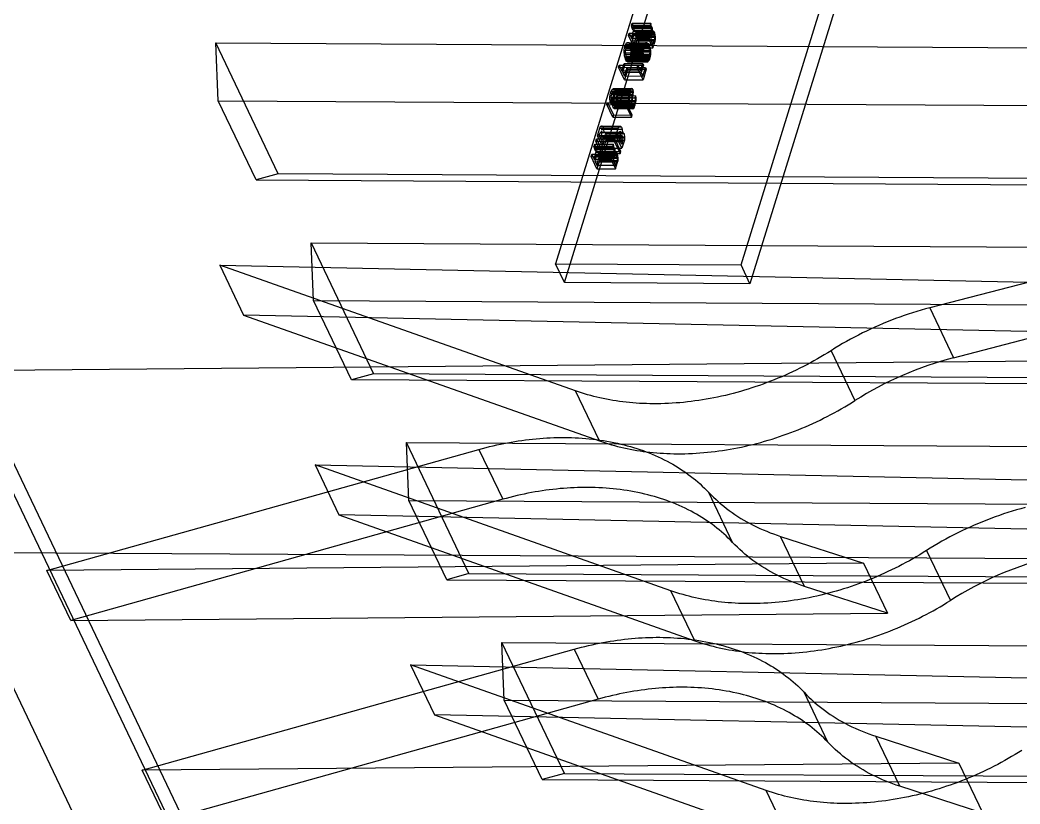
# Model space of a CAD drawing. Header units: millimetres. Extents: x 753 to 1632, y 352 to 973.
# Drawn here: x 1221.083 to 1223.573, y 779.841 to 781.792 of the extents above; entities that cross this region are included whole.
import ezdxf

# ---------------------------------------------------------------- set-up
doc = ezdxf.new("R2010")
doc.units = ezdxf.units.MM
doc.header["$LTSCALE"] = 30.734
doc.layers.get('0').update_dxf_attribs({"linetype": 'CONTINUOUS'})

msp = doc.modelspace()

# ---------------------------------------------------------------- linework, layer by layer
at = {"color": 6, "linetype": 'Continuous'}
for p, q in [((1219.78136, 783.38079), (1224.94723, 772.56519)), ((1219.71775, 782.95404), (1224.80072, 772.31199)), ((1222.92704, 782.83683), (1222.41669, 781.18533)), ((1222.87855, 781.18258), (1223.3889, 782.83408)), ((1222.43895, 781.13871), (1222.94931, 782.79021)), ((1223.41117, 782.78746), (1222.90081, 781.13596)), ((1225.15082, 772.06366), (1220.40275, 782.00453)), ((1222.60544, 781.77792), (1222.60741, 781.78428)), ((1222.60544, 781.77792), (1222.65163, 781.77764)), ((1222.60644, 781.77422), (1222.60544, 781.77792)), ((1222.60644, 781.77422), (1222.65689, 781.77389)), ((1222.60777, 781.77062), (1222.60644, 781.77422)), ((1222.60741, 781.78428), (1222.6536, 781.78401)), ((1222.60741, 781.78428), (1222.60844, 781.7797)), ((1222.60844, 781.7797), (1222.65463, 781.77943)), ((1222.60844, 781.7797), (1222.60959, 781.7765)), ((1222.60959, 781.7765), (1222.65578, 781.77622)), ((1222.60959, 781.7765), (1222.6107, 781.77416)), ((1222.6107, 781.77416), (1222.61185, 781.77096)), ((1222.61185, 781.77096), (1222.61261, 781.76452)), ((1222.6536, 781.78401), (1222.65163, 781.77764)), ((1222.65163, 781.77764), (1222.65263, 781.77394)), ((1222.65263, 781.77394), (1222.65396, 781.77035)), ((1222.65463, 781.77943), (1222.6536, 781.78401)), ((1222.65578, 781.77622), (1222.65463, 781.77943)), ((1222.65689, 781.77389), (1222.65578, 781.77622)), ((1222.65804, 781.77068), (1222.65689, 781.77389)), ((1222.59803, 781.75393), (1222.5997, 781.75931)), ((1222.59803, 781.75393), (1222.65685, 781.753)), ((1222.61288, 781.72285), (1222.59803, 781.75393)), ((1222.5997, 781.75931), (1222.66394, 781.75913)), ((1222.5997, 781.75931), (1222.60563, 781.74688)), ((1222.60563, 781.74688), (1222.60851, 781.75618)), ((1222.60563, 781.74688), (1222.65182, 781.74661)), ((1222.61067, 781.75328), (1222.60749, 781.743)), ((1222.60777, 781.77062), (1222.65804, 781.77068)), ((1222.60998, 781.766), (1222.60777, 781.77062)), ((1222.60851, 781.75618), (1222.61005, 781.7633)), ((1222.60851, 781.75618), (1222.66509, 781.75592)), ((1222.60956, 781.76425), (1222.66138, 781.76369)), ((1222.60998, 781.766), (1222.65617, 781.76572)), ((1222.61301, 781.75873), (1222.61067, 781.75328)), ((1222.61261, 781.76452), (1222.61519, 781.76396)), ((1222.61347, 781.75767), (1222.65965, 781.7574)), ((1222.61678, 781.75043), (1222.61348, 781.75734)), ((1222.61519, 781.76396), (1222.61664, 781.76173)), ((1222.61586, 781.7424), (1222.61741, 781.74952)), ((1222.61664, 781.76173), (1222.66283, 781.76146)), ((1222.61664, 781.76173), (1222.61775, 781.7594)), ((1222.61691, 781.75047), (1222.6631, 781.75019)), ((1222.61734, 781.75221), (1222.66352, 781.75194)), ((1222.61775, 781.7594), (1222.6189, 781.75619)), ((1222.6189, 781.75619), (1222.61966, 781.74976)), ((1222.61966, 781.74976), (1222.6192, 781.74429)), ((1222.61966, 781.74976), (1222.66585, 781.74948)), ((1222.64588, 781.75904), (1222.64422, 781.75365)), ((1222.64422, 781.75365), (1222.65906, 781.72257)), ((1222.65182, 781.74661), (1222.64588, 781.75904)), ((1222.65469, 781.75591), (1222.65182, 781.74661)), ((1222.65367, 781.74272), (1222.65685, 781.753)), ((1222.65396, 781.77035), (1222.65617, 781.76572)), ((1222.65624, 781.76303), (1222.65469, 781.75591)), ((1222.65685, 781.753), (1222.65919, 781.75846)), ((1222.6588, 781.76425), (1222.65804, 781.77068)), ((1222.66138, 781.76369), (1222.6588, 781.76425)), ((1222.65967, 781.75707), (1222.66297, 781.75015)), ((1222.66283, 781.76146), (1222.66138, 781.76369)), ((1222.66359, 781.74924), (1222.66205, 781.74212)), ((1222.66394, 781.75913), (1222.66283, 781.76146)), ((1222.66509, 781.75592), (1222.66394, 781.75913)), ((1222.66585, 781.74948), (1222.66509, 781.75592)), ((1222.66538, 781.74401), (1222.66585, 781.74948)), ((1221.57047, 781.73509), (1227.92826, 781.69727)), ((1221.72607, 781.40932), (1221.57047, 781.73509)), ((1221.57657, 781.5914), (1221.57047, 781.73509)), ((1222.58776, 781.71703), (1222.58869, 781.7227)), ((1222.58869, 781.7227), (1222.58941, 781.72602)), ((1222.58869, 781.7227), (1222.65906, 781.72257)), ((1222.58941, 781.72602), (1222.59032, 781.72896)), ((1222.58941, 781.72602), (1222.65092, 781.72591)), ((1222.59032, 781.72896), (1222.59141, 781.73151)), ((1222.59145, 781.72175), (1222.59073, 781.71842)), ((1222.59141, 781.73151), (1222.59334, 781.73508)), ((1222.59141, 781.73151), (1222.64866, 781.73145)), ((1222.59236, 781.72469), (1222.59145, 781.72175)), ((1222.59145, 781.72175), (1222.63763, 781.72147)), ((1222.59345, 781.72723), (1222.59236, 781.72469)), ((1222.59236, 781.72469), (1222.63854, 781.72441)), ((1222.59334, 781.73508), (1222.59565, 781.73633)), ((1222.59334, 781.73508), (1222.63952, 781.73481)), ((1222.59589, 781.73135), (1222.59345, 781.72723)), ((1222.59345, 781.72723), (1222.63964, 781.72696)), ((1222.59565, 781.73633), (1222.59718, 781.73635)), ((1222.59565, 781.73633), (1222.64509, 781.7357)), ((1222.59936, 781.72856), (1222.59638, 781.73141)), ((1222.59718, 781.73635), (1222.5989, 781.73598)), ((1222.5989, 781.73598), (1222.60103, 781.73395)), ((1222.60081, 781.72633), (1222.59936, 781.72856)), ((1222.60193, 781.724), (1222.60081, 781.72633)), ((1222.60103, 781.73395), (1222.64721, 781.73368)), ((1222.60103, 781.73395), (1222.60248, 781.73172)), ((1222.60193, 781.724), (1222.64811, 781.72373)), ((1222.60307, 781.72079), (1222.60193, 781.724)), ((1222.60248, 781.73172), (1222.60359, 781.72939)), ((1222.60359, 781.72939), (1222.60474, 781.72618)), ((1222.60474, 781.72618), (1222.60595, 781.72121)), ((1222.60595, 781.72121), (1222.60665, 781.71654)), ((1222.60749, 781.743), (1222.66205, 781.74212)), ((1222.60749, 781.743), (1222.61268, 781.73212)), ((1222.61268, 781.73212), (1222.61586, 781.7424)), ((1222.61268, 781.73212), (1222.65887, 781.73184)), ((1222.61817, 781.73998), (1222.61288, 781.72285)), ((1222.6192, 781.74429), (1222.61817, 781.73998)), ((1222.61817, 781.73998), (1222.66436, 781.73971)), ((1222.6192, 781.74429), (1222.66538, 781.74401)), ((1222.63394, 781.71675), (1222.63487, 781.72242)), ((1222.63487, 781.72242), (1222.63559, 781.72575)), ((1222.63559, 781.72575), (1222.6365, 781.72868)), ((1222.6365, 781.72868), (1222.63759, 781.73123)), ((1222.63691, 781.71815), (1222.63763, 781.72147)), ((1222.63759, 781.73123), (1222.63952, 781.73481)), ((1222.63763, 781.72147), (1222.63854, 781.72441)), ((1222.63854, 781.72441), (1222.63964, 781.72696)), ((1222.63952, 781.73481), (1222.64184, 781.73606)), ((1222.63964, 781.72696), (1222.64207, 781.73108)), ((1222.64184, 781.73606), (1222.64337, 781.73608)), ((1222.64257, 781.73114), (1222.64555, 781.72829)), ((1222.64337, 781.73608), (1222.64509, 781.7357)), ((1222.64509, 781.7357), (1222.64721, 781.73368)), ((1222.64555, 781.72829), (1222.647, 781.72606)), ((1222.647, 781.72606), (1222.64811, 781.72373)), ((1222.64721, 781.73368), (1222.64866, 781.73145)), ((1222.64811, 781.72373), (1222.64926, 781.72052)), ((1222.64866, 781.73145), (1222.64978, 781.72911)), ((1222.64978, 781.72911), (1222.65092, 781.72591)), ((1222.65092, 781.72591), (1222.65214, 781.72094)), ((1222.65887, 781.73184), (1222.65367, 781.74272)), ((1222.66205, 781.74212), (1222.65887, 781.73184)), ((1222.65906, 781.72257), (1222.66436, 781.73971)), ((1222.66436, 781.73971), (1222.66538, 781.74401)), ((1222.58776, 781.71703), (1222.65283, 781.71626)), ((1222.58778, 781.71088), (1222.58776, 781.71703)), ((1222.58778, 781.71088), (1222.63397, 781.7106)), ((1222.58811, 781.70698), (1222.58778, 781.71088)), ((1222.58811, 781.70698), (1222.63429, 781.7067)), ((1222.58861, 781.70269), (1222.58811, 781.70698)), ((1222.58861, 781.70269), (1222.6493, 781.70188)), ((1222.58983, 781.69772), (1222.58861, 781.70269)), ((1222.59073, 781.71842), (1222.5897, 781.71134)), ((1222.58979, 781.71008), (1222.63597, 781.7098)), ((1222.58979, 781.71008), (1222.59149, 781.70311)), ((1222.58983, 781.69772), (1222.65135, 781.6976)), ((1222.59098, 781.69451), (1222.58983, 781.69772)), ((1222.59073, 781.71842), (1222.63691, 781.71815)), ((1222.59149, 781.70311), (1222.59264, 781.6999)), ((1222.59264, 781.6999), (1222.63883, 781.69962)), ((1222.59264, 781.6999), (1222.59376, 781.69757)), ((1222.59376, 781.69757), (1222.59521, 781.69534)), ((1222.59868, 781.69255), (1222.60112, 781.69667)), ((1222.60112, 781.69667), (1222.60221, 781.69922)), ((1222.60112, 781.69667), (1222.6473, 781.69639)), ((1222.60221, 781.69922), (1222.60312, 781.70215)), ((1222.60221, 781.69922), (1222.6484, 781.69894)), ((1222.60307, 781.72079), (1222.65214, 781.72094)), ((1222.60478, 781.71382), (1222.60307, 781.72079)), ((1222.60312, 781.70215), (1222.60384, 781.70548)), ((1222.60384, 781.70548), (1222.60486, 781.71256)), ((1222.60384, 781.70548), (1222.65003, 781.7052)), ((1222.60516, 781.69788), (1222.60425, 781.69494)), ((1222.60478, 781.71382), (1222.65097, 781.71355)), ((1222.60588, 781.70121), (1222.60516, 781.69788)), ((1222.60695, 781.70775), (1222.60588, 781.70121)), ((1222.60588, 781.70121), (1222.65207, 781.70093)), ((1222.60665, 781.71654), (1222.60697, 781.71264)), ((1222.60697, 781.71264), (1222.60695, 781.70775)), ((1222.60695, 781.70775), (1222.65314, 781.70747)), ((1222.60697, 781.71264), (1222.65316, 781.71236)), ((1222.63397, 781.7106), (1222.63394, 781.71675)), ((1222.63429, 781.7067), (1222.63397, 781.7106)), ((1222.6348, 781.70241), (1222.63429, 781.7067)), ((1222.63602, 781.69745), (1222.6348, 781.70241)), ((1222.63589, 781.71107), (1222.63691, 781.71815)), ((1222.63768, 781.70283), (1222.63597, 781.7098)), ((1222.63716, 781.69424), (1222.63602, 781.69745)), ((1222.63883, 781.69962), (1222.63768, 781.70283)), ((1222.63994, 781.69729), (1222.63883, 781.69962)), ((1222.64139, 781.69506), (1222.63994, 781.69729)), ((1222.6473, 781.69639), (1222.64487, 781.69227)), ((1222.6484, 781.69894), (1222.6473, 781.69639)), ((1222.6493, 781.70188), (1222.6484, 781.69894)), ((1222.64926, 781.72052), (1222.65097, 781.71355)), ((1222.65003, 781.7052), (1222.6493, 781.70188)), ((1222.65105, 781.71228), (1222.65003, 781.7052)), ((1222.65135, 781.6976), (1222.65044, 781.69467)), ((1222.65207, 781.70093), (1222.65135, 781.6976)), ((1222.65314, 781.70747), (1222.65207, 781.70093)), ((1222.65214, 781.72094), (1222.65283, 781.71626)), ((1222.65283, 781.71626), (1222.65316, 781.71236)), ((1222.65316, 781.71236), (1222.65314, 781.70747)), ((1222.57352, 781.67462), (1222.57519, 781.68)), ((1222.57352, 781.67462), (1222.61971, 781.67434)), ((1222.58837, 781.64354), (1222.57352, 781.67462)), ((1222.57519, 781.68), (1222.63551, 781.67997)), ((1222.57519, 781.68), (1222.58187, 781.66602)), ((1222.58187, 781.66602), (1222.58746, 781.68413)), ((1222.58932, 781.68024), (1222.58372, 781.66213)), ((1222.58746, 781.68413), (1222.63365, 781.68386)), ((1222.58746, 781.68413), (1222.58932, 781.68024)), ((1222.58818, 781.65281), (1222.59468, 781.67386)), ((1222.59098, 781.69451), (1222.65044, 781.69467)), ((1222.59209, 781.69218), (1222.59098, 781.69451)), ((1222.59209, 781.69218), (1222.64934, 781.69212)), ((1222.59354, 781.68995), (1222.59209, 781.69218)), ((1222.59354, 781.68995), (1222.63973, 781.68968)), ((1222.59567, 781.68792), (1222.59354, 781.68995)), ((1222.59468, 781.67386), (1222.64087, 781.67358)), ((1222.59468, 781.67386), (1222.59654, 781.66997)), ((1222.59521, 781.69534), (1222.64139, 781.69506)), ((1222.59521, 781.69534), (1222.59819, 781.69249)), ((1222.59567, 781.68792), (1222.6451, 781.68729)), ((1222.59738, 781.68755), (1222.59567, 781.68792)), ((1222.59892, 781.68757), (1222.59738, 781.68755)), ((1222.60123, 781.68882), (1222.59892, 781.68757)), ((1222.60316, 781.69239), (1222.60123, 781.68882)), ((1222.60123, 781.68882), (1222.64742, 781.68855)), ((1222.60425, 781.69494), (1222.60316, 781.69239)), ((1222.61971, 781.67434), (1222.62137, 781.67973)), ((1222.63455, 781.64326), (1222.61971, 781.67434)), ((1222.62137, 781.67973), (1222.62805, 781.66574)), ((1222.62805, 781.66574), (1222.63365, 781.68386)), ((1222.63551, 781.67997), (1222.62991, 781.66186)), ((1222.63365, 781.68386), (1222.63551, 781.67997)), ((1222.63436, 781.65253), (1222.64087, 781.67358)), ((1222.63828, 781.69191), (1222.63716, 781.69424)), ((1222.63973, 781.68968), (1222.63828, 781.69191)), ((1222.64185, 781.68765), (1222.63973, 781.68968)), ((1222.64087, 781.67358), (1222.64272, 781.6697)), ((1222.64437, 781.69221), (1222.64139, 781.69506)), ((1222.64357, 781.68728), (1222.64185, 781.68765)), ((1222.6451, 781.68729), (1222.64357, 781.68728)), ((1222.64742, 781.68855), (1222.6451, 781.68729)), ((1222.64934, 781.69212), (1222.64742, 781.68855)), ((1222.65044, 781.69467), (1222.64934, 781.69212)), ((1222.58187, 781.66602), (1222.62805, 781.66574)), ((1222.58372, 781.66213), (1222.62991, 781.66186)), ((1222.58372, 781.66213), (1222.58818, 781.65281)), ((1222.58818, 781.65281), (1222.63436, 781.65253)), ((1222.59654, 781.66997), (1222.58837, 781.64354)), ((1222.59654, 781.66997), (1222.64272, 781.6697)), ((1222.62991, 781.66186), (1222.63436, 781.65253)), ((1222.64272, 781.6697), (1222.63455, 781.64326)), ((1222.56089, 781.62202), (1222.56438, 781.61695)), ((1222.56089, 781.62202), (1222.60713, 781.62167)), ((1222.58837, 781.64354), (1222.63455, 781.64326)), ((1222.60686, 781.62145), (1222.60445, 781.62001)), ((1222.61056, 781.61667), (1222.60713, 781.62167)), ((1222.55189, 781.59572), (1222.55191, 781.60082)), ((1222.55191, 781.60082), (1222.55355, 781.60999)), ((1222.55191, 781.60082), (1222.60913, 781.60054)), ((1222.55355, 781.60999), (1222.55506, 781.61489)), ((1222.55355, 781.60999), (1222.59974, 781.60972)), ((1222.55403, 781.59776), (1222.60021, 781.59748)), ((1222.55506, 781.61489), (1222.55665, 781.61803)), ((1222.55506, 781.61489), (1222.61111, 781.61429)), ((1222.55756, 781.61208), (1222.55566, 781.60729)), ((1222.55566, 781.60729), (1222.60181, 781.60681)), ((1222.55665, 781.61803), (1222.55826, 781.62029)), ((1222.55665, 781.61803), (1222.60283, 781.61775)), ((1222.55756, 781.61208), (1222.60375, 781.61181)), ((1222.55826, 781.62029), (1222.56074, 781.62131)), ((1222.55826, 781.62029), (1222.60445, 781.62001)), ((1222.55936, 781.59219), (1222.56047, 781.59874)), ((1222.56294, 781.60082), (1222.56061, 781.58635)), ((1222.56188, 781.60696), (1222.60806, 781.60668)), ((1222.56493, 781.61456), (1222.56294, 781.60082)), ((1222.56424, 781.61583), (1222.61042, 781.61556)), ((1222.56769, 781.59839), (1222.56946, 781.6041)), ((1222.56769, 781.59839), (1222.61711, 781.5984)), ((1222.56856, 781.59229), (1222.56857, 781.59743)), ((1222.56946, 781.6041), (1222.61564, 781.60383)), ((1222.56946, 781.6041), (1222.57092, 781.59867)), ((1222.57092, 781.59867), (1222.57095, 781.59127)), ((1222.5981, 781.60054), (1222.59808, 781.59545)), ((1222.59974, 781.60972), (1222.5981, 781.60054)), ((1222.60125, 781.61461), (1222.59974, 781.60972)), ((1222.60283, 781.61775), (1222.60125, 781.61461)), ((1222.60178, 781.60684), (1222.60375, 781.61181)), ((1222.60445, 781.62001), (1222.60283, 781.61775)), ((1222.60665, 781.59847), (1222.60554, 781.59192)), ((1222.60679, 781.58607), (1222.60913, 781.60054)), ((1222.60913, 781.60054), (1222.61111, 781.61429)), ((1222.61564, 781.60383), (1222.61388, 781.59812)), ((1222.61476, 781.59715), (1222.61474, 781.59201)), ((1222.61711, 781.5984), (1222.61564, 781.60383)), ((1222.61714, 781.59099), (1222.61711, 781.5984)), ((1221.57657, 781.5914), (1227.93436, 781.55358)), ((1221.67085, 781.39402), (1221.57657, 781.5914)), ((1222.54478, 781.5816), (1222.54644, 781.58698)), ((1222.54478, 781.5816), (1222.61534, 781.58109)), ((1222.55962, 781.55052), (1222.54478, 781.5816)), ((1222.54644, 781.58698), (1222.59947, 781.58609)), ((1222.54644, 781.58698), (1222.56129, 781.5559)), ((1222.55189, 781.59572), (1222.59808, 781.59545)), ((1222.55244, 781.59056), (1222.55189, 781.59572)), ((1222.55244, 781.59056), (1222.59862, 781.59028)), ((1222.55328, 781.58637), (1222.55244, 781.59056)), ((1222.55443, 781.58316), (1222.55328, 781.58637)), ((1222.55443, 781.58316), (1222.60061, 781.58288)), ((1222.55465, 781.59167), (1222.61714, 781.59099)), ((1222.55594, 781.58806), (1222.60213, 781.58778)), ((1222.5592, 781.57439), (1222.60538, 781.57412)), ((1222.56035, 781.58222), (1222.60653, 781.58195)), ((1222.56198, 781.57699), (1222.60817, 781.57671)), ((1222.5653, 781.57275), (1222.56306, 781.57154)), ((1222.56408, 781.57795), (1222.61443, 781.57815)), ((1222.56715, 781.57587), (1222.5653, 781.57275)), ((1222.5653, 781.57275), (1222.61149, 781.57248)), ((1222.56545, 781.58025), (1222.567, 781.58386)), ((1222.56545, 781.58025), (1222.61163, 781.57997)), ((1222.567, 781.58386), (1222.56802, 781.58857)), ((1222.567, 781.58386), (1222.61318, 781.58358)), ((1222.56824, 781.57842), (1222.56715, 781.57587)), ((1222.56715, 781.57587), (1222.61334, 781.5756)), ((1222.56802, 781.58857), (1222.56856, 781.59229)), ((1222.56802, 781.58857), (1222.61421, 781.5883)), ((1222.56915, 781.58136), (1222.56824, 781.57842)), ((1222.56856, 781.59229), (1222.61474, 781.59201)), ((1222.56987, 781.58469), (1222.56915, 781.58136)), ((1222.57095, 781.59127), (1222.56987, 781.58469)), ((1222.56987, 781.58469), (1222.61606, 781.58441)), ((1222.59263, 781.58671), (1222.59096, 781.58132)), ((1222.59096, 781.58132), (1222.60581, 781.55024)), ((1222.60747, 781.55563), (1222.59263, 781.58671)), ((1222.59808, 781.59545), (1222.59862, 781.59028)), ((1222.59862, 781.59028), (1222.59947, 781.58609)), ((1222.59947, 781.58609), (1222.60061, 781.58288)), ((1222.60925, 781.57126), (1222.61149, 781.57248)), ((1222.61149, 781.57248), (1222.61334, 781.5756)), ((1222.61318, 781.58358), (1222.61163, 781.57997)), ((1222.61421, 781.5883), (1222.61318, 781.58358)), ((1222.61334, 781.5756), (1222.61443, 781.57815)), ((1222.61474, 781.59201), (1222.61421, 781.5883)), ((1222.61443, 781.57815), (1222.61534, 781.58109)), ((1222.61534, 781.58109), (1222.61606, 781.58441)), ((1222.61606, 781.58441), (1222.61714, 781.59099)), ((1222.56129, 781.5559), (1222.55962, 781.55052)), ((1222.55962, 781.55052), (1222.60581, 781.55024)), ((1222.56129, 781.5559), (1222.60747, 781.55563)), ((1222.56306, 781.57154), (1222.60925, 781.57126)), ((1222.60581, 781.55024), (1222.60747, 781.55563)), ((1222.52087, 781.50424), (1222.52662, 781.52285)), ((1222.52662, 781.52285), (1222.5282, 781.52599)), ((1222.52662, 781.52285), (1222.57281, 781.52257)), ((1222.5282, 781.52599), (1222.52967, 781.52776)), ((1222.5282, 781.52599), (1222.58109, 781.52515)), ((1222.52967, 781.52776), (1222.53209, 781.52849)), ((1222.52967, 781.52776), (1222.57585, 781.52748)), ((1222.53209, 781.52849), (1222.57828, 781.52821)), ((1222.53209, 781.52849), (1222.53491, 781.52543)), ((1222.53491, 781.52543), (1222.53626, 781.52041)), ((1222.56706, 781.50397), (1222.57281, 781.52257)), ((1222.57281, 781.52257), (1222.57439, 781.52571)), ((1222.57439, 781.52571), (1222.57585, 781.52748)), ((1222.57585, 781.52748), (1222.57828, 781.52821)), ((1222.57828, 781.52821), (1222.58109, 781.52515)), ((1222.58109, 781.52515), (1222.58244, 781.52013)), ((1222.52087, 781.50424), (1222.56706, 781.50397)), ((1222.53572, 781.47316), (1222.52087, 781.50424)), ((1222.52458, 781.50535), (1222.57076, 781.50508)), ((1222.52458, 781.50535), (1222.52977, 781.49448)), ((1222.52682, 781.51262), (1222.5834, 781.51209)), ((1222.5302, 781.52065), (1222.58244, 781.52013)), ((1222.53202, 781.50174), (1222.5782, 781.50146)), ((1222.53379, 781.49857), (1222.57997, 781.49829)), ((1222.53433, 781.51369), (1222.58052, 781.51341)), ((1222.53626, 781.52041), (1222.53724, 781.51216)), ((1222.53721, 781.51237), (1222.54063, 781.51162)), ((1222.53747, 781.50587), (1222.58366, 781.50559)), ((1222.53953, 781.50261), (1222.58572, 781.50233)), ((1222.5406, 781.50972), (1222.58749, 781.50994)), ((1222.5413, 781.51022), (1222.54248, 781.50032)), ((1222.54253, 781.50036), (1222.54192, 781.49324)), ((1222.54253, 781.50036), (1222.58869, 781.4998)), ((1222.5819, 781.47289), (1222.56706, 781.50397)), ((1222.57596, 781.4942), (1222.57076, 781.50508)), ((1222.58244, 781.52013), (1222.5834, 781.51209)), ((1222.5834, 781.51209), (1222.58682, 781.51135)), ((1222.58749, 781.50994), (1222.58869, 781.4998)), ((1222.58869, 781.4998), (1222.58811, 781.49296)), ((1222.5124, 781.47683), (1222.51437, 781.48319)), ((1222.5124, 781.47683), (1222.55859, 781.47655)), ((1222.5134, 781.47313), (1222.5124, 781.47683)), ((1222.5134, 781.47313), (1222.5819, 781.47289)), ((1222.51473, 781.46953), (1222.5134, 781.47313)), ((1222.51437, 781.48319), (1222.56055, 781.48292)), ((1222.51437, 781.48319), (1222.5154, 781.47861)), ((1222.5154, 781.47861), (1222.56158, 781.47834)), ((1222.5154, 781.47861), (1222.51655, 781.4754)), ((1222.51655, 781.4754), (1222.56273, 781.47513)), ((1222.51655, 781.4754), (1222.51766, 781.47307)), ((1222.51679, 781.49102), (1222.51845, 781.49641)), ((1222.51679, 781.49102), (1222.57763, 781.49071)), ((1222.53163, 781.45994), (1222.51679, 781.49102)), ((1222.51766, 781.47307), (1222.51881, 781.46986)), ((1222.51845, 781.49641), (1222.56464, 781.49613)), ((1222.51845, 781.49641), (1222.5333, 781.46533)), ((1222.53144, 781.49098), (1222.53553, 781.48243)), ((1222.54192, 781.49324), (1222.53572, 781.47316)), ((1222.53782, 781.48987), (1222.58401, 781.4896)), ((1222.54192, 781.49324), (1222.58811, 781.49296)), ((1222.56055, 781.48292), (1222.55859, 781.47655)), ((1222.55859, 781.47655), (1222.55958, 781.47285)), ((1222.55958, 781.47285), (1222.56092, 781.46925)), ((1222.56158, 781.47834), (1222.56055, 781.48292)), ((1222.56273, 781.47513), (1222.56158, 781.47834)), ((1222.56384, 781.4728), (1222.56273, 781.47513)), ((1222.56464, 781.49613), (1222.56297, 781.49075)), ((1222.56297, 781.49075), (1222.57782, 781.45967)), ((1222.56499, 781.46959), (1222.56384, 781.4728)), ((1222.57948, 781.46505), (1222.56464, 781.49613)), ((1222.58171, 781.48216), (1222.57763, 781.49071)), ((1222.58811, 781.49296), (1222.5819, 781.47289)), ((1222.50499, 781.45284), (1222.50665, 781.45822)), ((1222.50499, 781.45284), (1222.56381, 781.45191)), ((1222.51983, 781.42176), (1222.50499, 781.45284)), ((1222.50665, 781.45822), (1222.5709, 781.45804)), ((1222.50665, 781.45822), (1222.51259, 781.44579)), ((1222.51259, 781.44579), (1222.51546, 781.45509)), ((1222.51762, 781.45219), (1222.51444, 781.4419)), ((1222.51473, 781.46953), (1222.56499, 781.46959)), ((1222.51694, 781.46491), (1222.51473, 781.46953)), ((1222.51546, 781.45509), (1222.51701, 781.46221)), ((1222.51546, 781.45509), (1222.57204, 781.45483)), ((1222.51651, 781.46316), (1222.56833, 781.4626)), ((1222.51694, 781.46491), (1222.57948, 781.46505)), ((1222.51996, 781.45764), (1222.51762, 781.45219)), ((1222.51881, 781.46986), (1222.51957, 781.46343)), ((1222.51957, 781.46343), (1222.52215, 781.46287)), ((1222.52042, 781.45658), (1222.56661, 781.45631)), ((1222.52374, 781.44934), (1222.52044, 781.45625)), ((1222.52215, 781.46287), (1222.5236, 781.46064)), ((1222.52282, 781.44131), (1222.52436, 781.44843)), ((1222.5236, 781.46064), (1222.56978, 781.46037)), ((1222.5236, 781.46064), (1222.52471, 781.45831)), ((1222.52387, 781.44937), (1222.57005, 781.4491)), ((1222.52429, 781.45112), (1222.57048, 781.45085)), ((1222.52471, 781.45831), (1222.52586, 781.4551)), ((1222.52586, 781.4551), (1222.52662, 781.44867)), ((1222.52662, 781.44867), (1222.52615, 781.4432)), ((1222.52662, 781.44867), (1222.57281, 781.44839)), ((1222.5333, 781.46533), (1222.53163, 781.45994)), ((1222.53163, 781.45994), (1222.57782, 781.45967)), ((1222.55284, 781.45795), (1222.55117, 781.45256)), ((1222.55117, 781.45256), (1222.56602, 781.42148)), ((1222.55877, 781.44552), (1222.55284, 781.45795)), ((1222.56165, 781.45482), (1222.55877, 781.44552)), ((1222.56063, 781.44163), (1222.56381, 781.45191)), ((1222.56092, 781.46925), (1222.56312, 781.46463)), ((1222.5632, 781.46194), (1222.56165, 781.45482)), ((1222.56381, 781.45191), (1222.56615, 781.45737)), ((1222.56575, 781.46316), (1222.56499, 781.46959)), ((1222.56833, 781.4626), (1222.56575, 781.46316)), ((1222.56662, 781.45598), (1222.56993, 781.44906)), ((1222.56978, 781.46037), (1222.56833, 781.4626)), ((1222.57055, 781.44815), (1222.569, 781.44103)), ((1222.5709, 781.45804), (1222.56978, 781.46037)), ((1222.57204, 781.45483), (1222.5709, 781.45804)), ((1222.57281, 781.44839), (1222.57204, 781.45483)), ((1222.57234, 781.44292), (1222.57281, 781.44839)), ((1222.57782, 781.45967), (1222.57948, 781.46505)), ((1222.51259, 781.44579), (1222.55877, 781.44552)), ((1222.51444, 781.4419), (1222.569, 781.44103)), ((1222.51444, 781.4419), (1222.51964, 781.43103)), ((1222.51964, 781.43103), (1222.52282, 781.44131)), ((1222.51964, 781.43103), (1222.56583, 781.43075)), ((1222.52513, 781.43889), (1222.51983, 781.42176)), ((1222.52615, 781.4432), (1222.52513, 781.43889)), ((1222.52513, 781.43889), (1222.57131, 781.43862)), ((1222.52615, 781.4432), (1222.57234, 781.44292)), ((1222.56583, 781.43075), (1222.56063, 781.44163)), ((1222.569, 781.44103), (1222.56583, 781.43075)), ((1222.56602, 781.42148), (1222.57131, 781.43862)), ((1222.57131, 781.43862), (1222.57234, 781.44292)), ((1221.72607, 781.40932), (1221.67085, 781.39402)), ((1228.08386, 781.3715), (1221.72607, 781.40932)), ((1222.51983, 781.42176), (1222.56602, 781.42148)), ((1221.67085, 781.39402), (1228.02864, 781.3562)), ((1221.80799, 781.23782), (1228.16578, 781.2)), ((1221.80799, 781.23782), (1221.96358, 780.91205)), ((1221.81408, 781.09413), (1221.80799, 781.23782)), ((1221.58049, 781.18219), (1223.5956, 781.14019)), ((1222.46646, 780.86922), (1221.58049, 781.18219)), ((1221.58049, 781.18219), (1221.63986, 781.05788)), ((1222.41669, 781.18533), (1222.87855, 781.18258)), ((1222.43895, 781.13871), (1222.41669, 781.18533)), ((1222.90081, 781.13596), (1222.87855, 781.18258)), ((1222.90081, 781.13596), (1222.43895, 781.13871)), ((1223.5956, 781.14019), (1223.34839, 781.07606)), ((1221.81408, 781.09413), (1228.17187, 781.05632)), ((1221.90836, 780.89675), (1221.81408, 781.09413)), ((1223.34839, 781.07606), (1223.40777, 780.95174)), ((1223.65498, 781.01587), (1221.63986, 781.05788)), ((1221.63986, 781.05788), (1222.52584, 780.7449)), ((1223.40777, 780.95174), (1223.65498, 781.01587)), ((1220.23286, 780.91374), (1224.90789, 780.95494)), ((1223.10282, 780.96933), (1223.16219, 780.84501)), ((1221.96358, 780.91205), (1221.90836, 780.89675)), ((1228.32137, 780.87423), (1221.96358, 780.91205)), ((1228.26615, 780.85893), (1221.90836, 780.89675)), ((1222.52584, 780.7449), (1222.46646, 780.86922)), ((1222.0455, 780.74055), (1228.40329, 780.70273)), ((1222.20109, 780.41478), (1222.0455, 780.74055)), ((1222.05159, 780.59686), (1222.0455, 780.74055)), ((1221.15012, 780.42246), (1222.22592, 780.72377)), ((1222.22592, 780.72377), (1222.2853, 780.59945)), ((1221.818, 780.68493), (1223.83311, 780.64292)), ((1222.70397, 780.37195), (1221.818, 780.68493)), ((1221.818, 780.68493), (1221.87738, 780.56061)), ((1222.85756, 780.49215), (1222.79819, 780.61647)), ((1222.2853, 780.59945), (1221.2095, 780.29815)), ((1222.05159, 780.59686), (1228.40938, 780.55905)), ((1222.14587, 780.39948), (1222.05159, 780.59686)), ((1223.89249, 780.5186), (1221.87738, 780.56061)), ((1221.87738, 780.56061), (1222.76335, 780.24763)), ((1222.97702, 780.50722), (1223.18376, 780.44039)), ((1223.0364, 780.3829), (1222.97702, 780.50722)), ((1225.97396, 780.43723), (1218.88477, 780.4794)), ((1223.34033, 780.47206), (1223.3997, 780.34774)), ((1223.18376, 780.44039), (1221.15012, 780.42246)), ((1223.18376, 780.44039), (1223.24313, 780.31607)), ((1221.2095, 780.29815), (1221.15012, 780.42246)), ((1222.20109, 780.41478), (1222.14587, 780.39948)), ((1222.20109, 780.41478), (1228.55888, 780.37697)), ((1222.14587, 780.39948), (1228.50366, 780.36166)), ((1223.24313, 780.31607), (1223.0364, 780.3829)), ((1222.76335, 780.24763), (1222.70397, 780.37195)), ((1221.2095, 780.29815), (1223.24313, 780.31607)), ((1222.28301, 780.24328), (1228.6408, 780.20547)), ((1222.43861, 779.91751), (1222.28301, 780.24328)), ((1222.2891, 780.09959), (1222.28301, 780.24328)), ((1221.38763, 779.92519), (1222.46343, 780.2265)), ((1222.46343, 780.2265), (1222.52281, 780.10218)), ((1222.05551, 780.18766), (1224.07062, 780.14565)), ((1222.94148, 779.87468), (1222.05551, 780.18766)), ((1222.05551, 780.18766), (1222.11489, 780.06334)), ((1223.09507, 779.99489), (1223.0357, 780.1192)), ((1222.52281, 780.10218), (1221.44701, 779.80088)), ((1222.2891, 780.09959), (1228.64689, 780.06178)), ((1222.38338, 779.90221), (1222.2891, 780.09959)), ((1224.13, 780.02133), (1222.11489, 780.06334)), ((1222.11489, 780.06334), (1223.00086, 779.75036)), ((1223.21453, 780.00995), (1223.42127, 779.94312)), ((1223.27391, 779.88563), (1223.21453, 780.00995)), ((1223.42127, 779.94312), (1221.38763, 779.92519)), ((1223.42127, 779.94312), (1223.48064, 779.8188)), ((1221.44701, 779.80088), (1221.38763, 779.92519)), ((1222.43861, 779.91751), (1222.38338, 779.90221)), ((1222.43861, 779.91751), (1228.7964, 779.8797)), ((1222.38338, 779.90221), (1228.74117, 779.86439)), ((1223.48064, 779.8188), (1223.27391, 779.88563)), ((1223.00086, 779.75036), (1222.94148, 779.87468))]:
    msp.add_line(p, q, dxfattribs=at)
for centre in [(1223.6268, 780.11194), (1223.86431, 779.61468)]:
    msp.add_arc(centre, 0.86788, 104.61754, 122.3657, dxfattribs=at)
for points, start_tangent, end_tangent in [([(1222.55566, 781.60729), (1222.55474, 781.60123), (1222.55518, 781.59296)], (-0.2121931, -0.9772278), (0.0787262, -0.9968963)), ([(1222.60136, 781.59269), (1222.60088, 781.60087), (1222.60178, 781.60684)], (-0.0846887, 0.9964075), (0.2121931, 0.9772278)), ([(1222.55518, 781.59296), (1222.5548, 781.58806), (1222.55443, 781.58316)], (-0.2952474, -0.9554208), (-0.2952474, -0.9554208)), ([(1222.55926, 781.5799), (1222.55931, 781.58605), (1222.55936, 781.59219)], (0.0081203, 0.999967), (0.1186476, 0.9929364)), ([(1222.56306, 781.57154), (1222.55926, 781.5799)], (-0.9999465, -0.0103469), (-0.1989779, 0.980004)), ([(1222.60061, 781.58288), (1222.60099, 781.58779), (1222.60136, 781.59269)], (0.2952474, 0.9554208), (0.2952474, 0.9554208)), ([(1222.60544, 781.57963), (1222.60716, 781.57255)], (0.1989623, -0.9800071), (0.9999465, 0.0103469)), ([(1222.60554, 781.59192), (1222.60549, 781.58577), (1222.60544, 781.57963)], (-0.1186476, -0.9929364), (-0.0081203, -0.999967)), ([(1223.34839, 781.07606), (1223.26341, 781.04916), (1223.181, 781.01335), (1223.10282, 780.96933)], (-0.9679565, -0.2511178), (-0.8448174, -0.5350547)), ([(1223.10282, 780.96933), (1222.96136, 780.89692), (1222.81063, 780.85194), (1222.66012, 780.83722)], (-0.8448174, -0.5350547), (-0.9999823, 0.0059479)), ([(1222.66012, 780.83722), (1222.59219, 780.84108), (1222.52733, 780.8518), (1222.46646, 780.86922)], (-0.9999823, 0.0059479), (-0.9428971, 0.3330843)), ([(1222.7195, 780.7129), (1222.87, 780.72762), (1223.02073, 780.7726), (1223.16219, 780.84501)], (0.9999823, -0.0059479), (0.8448174, 0.5350547)), ([(1222.22592, 780.72377), (1222.29732, 780.7404), (1222.36855, 780.75031), (1222.43862, 780.75336)], (0.9629448, 0.2696986), (0.9999823, -0.0059479)), ([(1222.43862, 780.75336), (1222.57949, 780.7369), (1222.70191, 780.69029), (1222.79819, 780.61647)], (0.9999823, -0.0059479), (0.6856922, -0.7278916)), ([(1222.52584, 780.7449), (1222.58671, 780.72748), (1222.65157, 780.71676), (1222.7195, 780.7129)], (0.9428971, -0.3330843), (0.9999823, -0.0059479)), ([(1222.49799, 780.62904), (1222.42793, 780.62599), (1222.3567, 780.61609), (1222.2853, 780.59945)], (-0.9999823, 0.0059479), (-0.9629448, -0.2696986)), ([(1222.85756, 780.49215), (1222.76129, 780.56598), (1222.63886, 780.61258), (1222.49799, 780.62904)], (-0.6856922, 0.7278916), (-0.9999823, 0.0059479)), ([(1222.79819, 780.61647), (1222.84892, 780.57168), (1222.90894, 780.53502), (1222.97702, 780.50722)], (0.6856922, -0.7278916), (0.9515143, -0.3076044)), ([(1223.5859, 780.57879), (1223.50092, 780.5519), (1223.41851, 780.51608), (1223.34033, 780.47206)], (-0.9679565, -0.2511178), (-0.8448174, -0.5350547)), ([(1223.0364, 780.3829), (1222.96832, 780.4107), (1222.9083, 780.44737), (1222.85756, 780.49215)], (-0.9515143, 0.3076044), (-0.6856922, 0.7278916)), ([(1223.34033, 780.47206), (1223.19887, 780.39965), (1223.04814, 780.35467), (1222.89763, 780.33995)], (-0.8448174, -0.5350547), (-0.9999823, 0.0059479)), ([(1222.89763, 780.33995), (1222.8297, 780.34381), (1222.76485, 780.35453), (1222.70397, 780.37195)], (-0.9999823, 0.0059479), (-0.9428971, 0.3330843)), ([(1222.95701, 780.21563), (1223.10751, 780.23035), (1223.25825, 780.27533), (1223.3997, 780.34774)], (0.9999823, -0.0059479), (0.8448174, 0.5350547)), ([(1222.46343, 780.2265), (1222.53483, 780.24314), (1222.60606, 780.25304), (1222.67613, 780.25609)], (0.9629448, 0.2696986), (0.9999823, -0.0059479)), ([(1222.67613, 780.25609), (1222.817, 780.23963), (1222.93943, 780.19302), (1223.0357, 780.1192)], (0.9999823, -0.0059479), (0.6856922, -0.7278916)), ([(1222.76335, 780.24763), (1222.82422, 780.23021), (1222.88908, 780.21949), (1222.95701, 780.21563)], (0.9428971, -0.3330843), (0.9999823, -0.0059479)), ([(1222.73551, 780.13177), (1222.66544, 780.12873), (1222.59421, 780.11882), (1222.52281, 780.10218)], (-0.9999823, 0.0059479), (-0.9629448, -0.2696986)), ([(1223.09507, 779.99489), (1222.9988, 780.06871), (1222.87638, 780.11531), (1222.73551, 780.13177)], (-0.6856922, 0.7278916), (-0.9999823, 0.0059479)), ([(1223.0357, 780.1192), (1223.08644, 780.07442), (1223.14645, 780.03775), (1223.21453, 780.00995)], (0.6856922, -0.7278916), (0.9515143, -0.3076044)), ([(1223.27391, 779.88563), (1223.20583, 779.91344), (1223.14581, 779.9501), (1223.09507, 779.99489)], (-0.9515143, 0.3076044), (-0.6856922, 0.7278916)), ([(1223.57784, 779.97479), (1223.43638, 779.90238), (1223.28565, 779.8574), (1223.13514, 779.84268)], (-0.8448174, -0.5350547), (-0.9999823, 0.0059479)), ([(1223.13514, 779.84268), (1223.06721, 779.84654), (1223.00236, 779.85726), (1222.94148, 779.87468)], (-0.9999823, 0.0059479), (-0.9428971, 0.3330843)), ([(1223.19452, 779.71836), (1223.34503, 779.73308), (1223.49576, 779.77807), (1223.63722, 779.85047)], (0.9999823, -0.0059479), (0.8448174, 0.5350547))]:
    msp.add_spline(points, degree=3, dxfattribs=dict(at, start_tangent=start_tangent, end_tangent=end_tangent))
at = {"color": 7, "linetype": 'Continuous'}
for points, start_tangent, end_tangent in [([(1222.56111, 781.61289), (1222.55756, 781.61208)], (-0.9177746, 0.3971018), (-0.584972, -0.8110535)), ([(1222.56047, 781.59874), (1222.56091, 781.60303), (1222.56109, 781.6081), (1222.56111, 781.61289)], (0.147607, 0.9890461), (-0.0126418, 0.9999201)), ([(1222.60375, 781.61181), (1222.6073, 781.61262)], (0.5848443, 0.8111455), (0.9178138, -0.3970111)), ([(1222.6073, 781.61262), (1222.60728, 781.60783), (1222.6071, 781.60275), (1222.60665, 781.59847)], (0.0126448, -0.9999201), (-0.1475938, -0.9890481)), ([(1222.56061, 781.58635), (1222.56129, 781.5813)], (-0.0234661, -0.9997246), (0.2794593, -0.9601575)), ([(1222.56191, 781.57896), (1222.56545, 781.58025)], (0.9999171, -0.0128774), (0.587241, 0.8094121)), ([(1222.60809, 781.57869), (1222.60693, 781.58351)], (-0.2794654, 0.9601558), (0.0233253, 0.9997279)), ([(1222.61163, 781.57997), (1222.60809, 781.57869)], (-0.5871297, -0.8094929), (-0.9999171, 0.0128784)), ([(1222.53213, 781.51596), (1222.52946, 781.51311), (1222.52664, 781.50959), (1222.52458, 781.50535)], (-0.7193379, -0.6946604), (-0.3446383, -0.9387355)), ([(1222.52977, 781.49448), (1222.53091, 781.50051), (1222.53163, 781.50843), (1222.53213, 781.51596)], (0.2548374, 0.9669839), (0.0535213, 0.9985667)), ([(1222.53831, 781.50111), (1222.5359, 781.49818), (1222.53336, 781.49494), (1222.53144, 781.49098)], (-0.6454956, -0.763764), (-0.347903, -0.9375305)), ([(1222.53553, 781.48243), (1222.5367, 781.48782), (1222.5376, 781.49452), (1222.53831, 781.50111)], (0.268051, 0.9634047), (0.0952369, 0.9954546)), ([(1222.57076, 781.50508), (1222.57283, 781.50931), (1222.57564, 781.51283), (1222.57832, 781.51569)], (0.3445796, 0.9387571), (0.7193315, 0.694667)), ([(1222.57832, 781.51569), (1222.57782, 781.50827), (1222.57711, 781.50035), (1222.57596, 781.4942)], (-0.05377, -0.9985533), (-0.2501786, -0.9681997)), ([(1222.57763, 781.49071), (1222.57954, 781.49466), (1222.58209, 781.4979), (1222.5845, 781.50083)], (0.347855, 0.9375484), (0.6455041, 0.7637568)), ([(1222.5845, 781.50083), (1222.58379, 781.49431), (1222.5829, 781.48761), (1222.58171, 781.48216)], (-0.0953956, -0.9954394), (-0.265652, -0.964069))]:
    msp.add_spline(points, degree=3, dxfattribs=dict(at, start_tangent=start_tangent, end_tangent=end_tangent))

doc.saveas('drawing.dxf')
